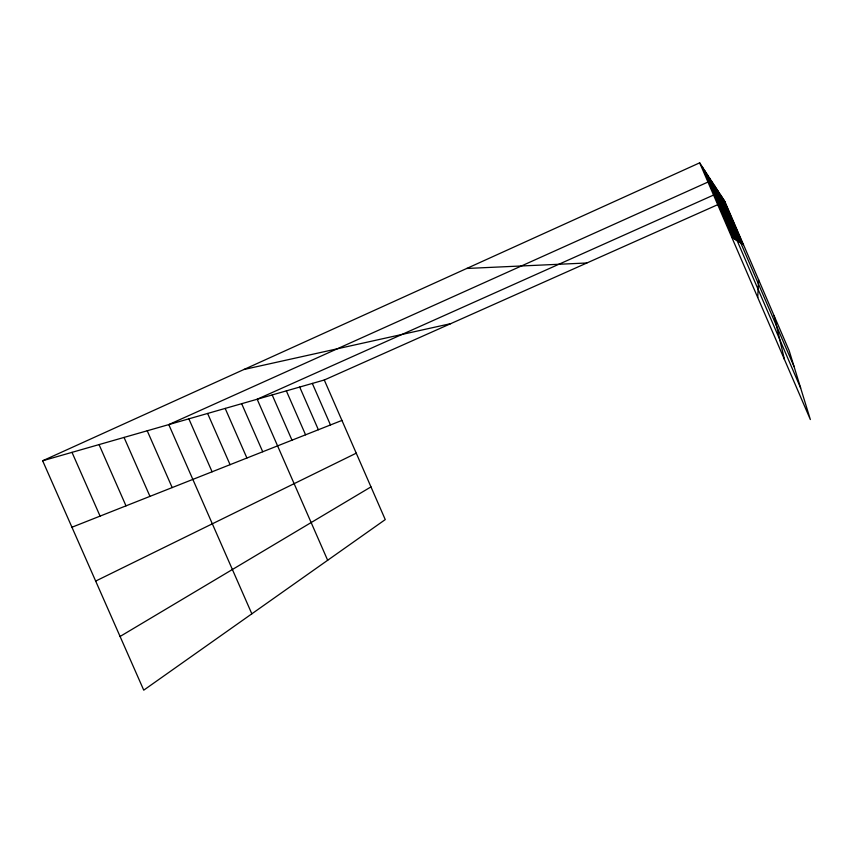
<?xml version="1.0" encoding="UTF-8"?>
<svg xmlns="http://www.w3.org/2000/svg" width="853" height="853" viewBox="0 0 853 853"><rect width="100%" height="100%" fill="white"/><g stroke="black" fill="none" stroke-linecap="round" stroke-linejoin="round"><path stroke-width="1.28" d="M757.731 297.494L758.584 279.741M120.081 636.466L370.97 486.892M95.664 581.074L356.245 453.178M42.65 460.769L324.279 380.001L385.257 519.594L143.741 690.162L42.65 460.769L699.673 162.838L724.858 201.5L789.196 350.764L810.35 419.548L699.673 162.838M324.279 380.001L724.858 201.5M71.94 527.239L341.936 420.422M243.915 369.509L450.789 323.628M466.708 268.471L586.864 262.991M731.757 237.241L743.485 244.726M251.838 613.819L168.777 424.591L711.231 180.58L800.647 388.008M147.228 430.776L172.178 487.585M124.048 437.418L149.957 496.371M99.055 444.594L125.999 505.85M72.004 452.346L100.078 516.108M312.326 383.423L330.474 424.954M299.702 387.049L318.372 429.741M286.352 390.877L305.566 434.806M272.192 394.939L291.993 440.18M327.659 560.272L257.169 399.247L719.058 192.597L794.068 366.619M241.666 403.693L262.724 451.759M225.181 408.416L246.912 458.018M207.62 413.46L230.075 464.682M188.854 418.834L212.088 471.794M723.834 199.922L743.016 244.416M722.747 198.259L742.505 244.097M721.595 196.489L741.971 243.755M720.369 194.601L741.396 243.382M717.704 190.507L740.159 242.593M716.253 188.278L739.476 242.167M714.697 185.901L738.751 241.698M713.033 183.331L737.973 241.207M709.291 177.595L736.235 240.098M707.19 174.364L735.254 239.469M704.898 170.856L734.188 238.797M702.403 167.028L733.026 238.051M774.129 315.802L784.451 359.476"/></g></svg>
